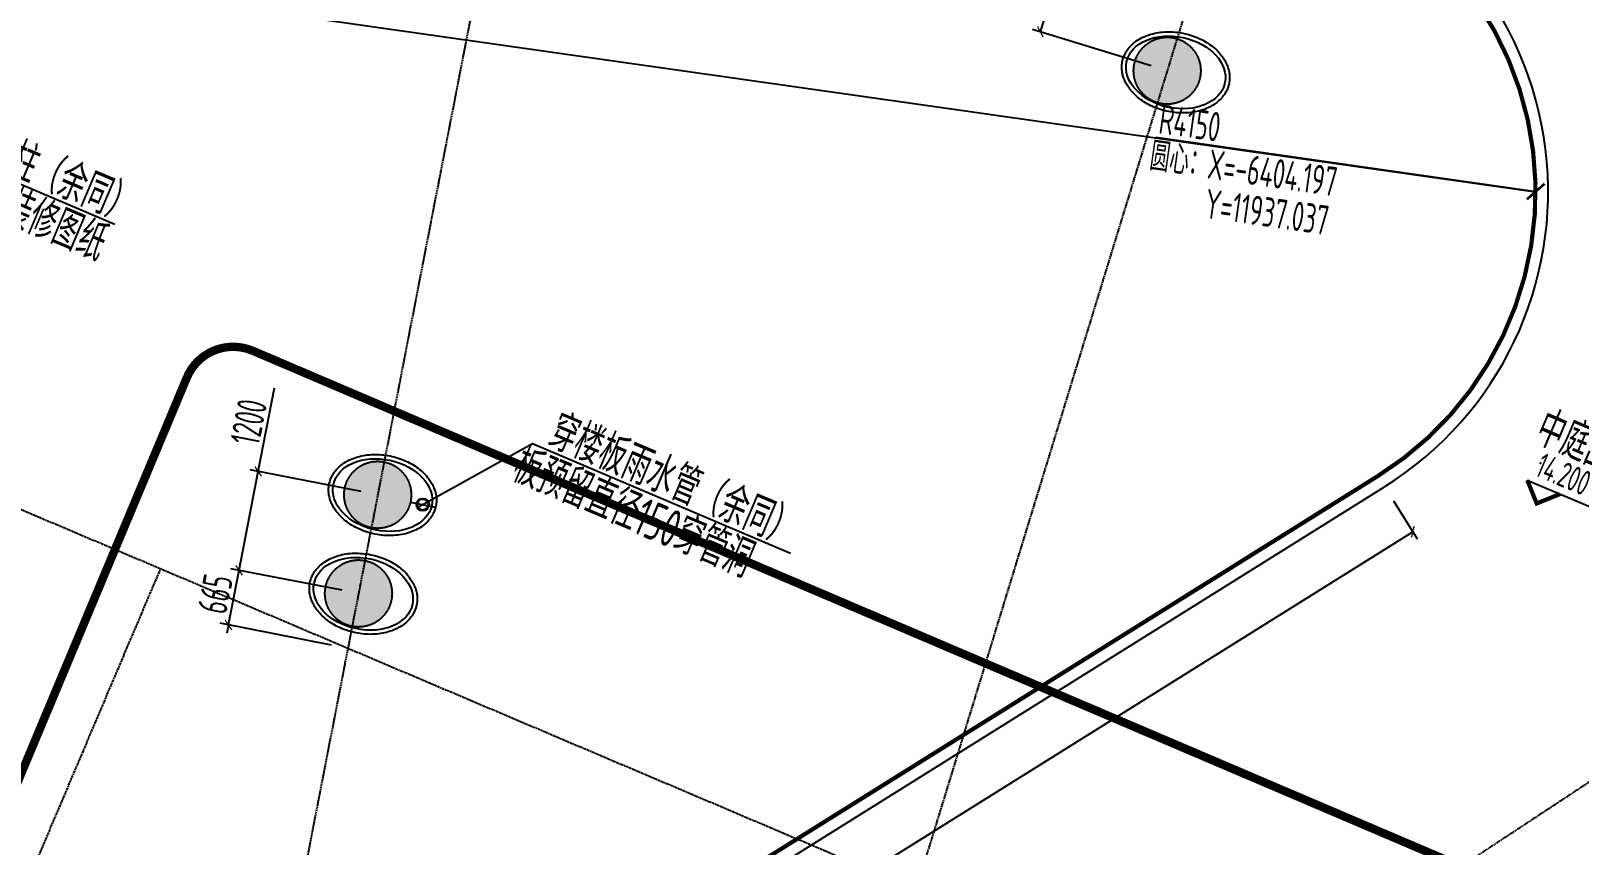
# Model space of a CAD drawing. Extents: x -3523 to 12007717, y -6694179 to 21431.
# Drawn here: x 11923084 to 11941555, y -6411992 to -6402280 of the extents above; entities that cross this region are included whole.
import ezdxf
from ezdxf.enums import TextEntityAlignment as Align
from ezdxf.xclip import XClip

# ---------------------------------------------------------------- set-up
doc = ezdxf.new("R2010")
doc.units = 0
doc.header["$LTSCALE"] = 10
doc.header["$MEASUREMENT"] = 0
doc.header["$XCLIPFRAME"] = 0
for name, pattern in [('A3-RG-axis-100$0$CENTER', [2, 1.25, -0.25, 0.25, -0.25]), ('A3-RI-4F$0$DASH', [0.35, 0.25, -0.1]), ('A3-SYMB-4F-100$0$$AUDIT_BAD_LTYPE2', [0]), ('DASHED2', [0.375, 0.25, -0.125])]:
    doc.linetypes.add(name, pattern=pattern)
for name, color, linetype in [('A-CLOD', 200, 'Continuous'), ('A3-RB-4F-100$0$A-DIMS-100', 1, 'Continuous'), ('A3-RG-axis-100$0$A-DIMS-100', 1, 'Continuous'), ('A3-RG-axis-100$0$A-GRID', 1, 'A3-RG-axis-100$0$CENTER'), ('A3-RI-4F$0$A-FLOR', 2, 'Continuous'), ('A3-RI-4F$0$A-STRS-HRAL', 80, 'Continuous'), ('A3-RI-4F$0$A-SYMB-VOID', 35, 'Continuous'), ('A3-RI-4F$0$A-WALL-FINI', 95, 'Continuous'), ('A3-RM-4F$0$0P-1', 191, 'Continuous'), ('A3-RM-4F$0$0P-FE-FH-V', 141, 'Continuous'), ('A3-RS-1F$0$A-HATH-GRAY', 8, 'Continuous'), ('A3-RS-1F$0$A-WALL', 7, 'Continuous'), ('A3-SYMB-4F-100$0$$AUDIT_BAD_LAYER1', 7, 'Continuous'), ('A3-SYMB-4F-100$0$A-SYMB', 4, 'Continuous'), ('A3-SYMB-4F-100$0$A-SYMB-AREA', 4, 'Continuous'), ('A3-SYMB-4F-100$0$A-SYMB-NAME', 4, 'Continuous'), ('A3-SYMB-4F-100$0$A-SYMB-NAME-E', 4, 'Continuous')]:
    doc.layers.add(name, color=color, linetype=linetype)
doc.styles.add('A3-RB-4F-100$0$XD2008', font='xd-hzs.shx', dxfattribs={"width": 0.7, "bigfont": 'xd-hztxt.shx'})
doc.styles.add('A3-RG-axis-100$0$XD2008', font='xd-hzs.shx', dxfattribs={"width": 0.7, "bigfont": 'xd-hztxt.shx'})
doc.styles.add('A3-SYMB-4F-100$0$ECADI', font='hzs.shx', dxfattribs={"width": 0.7, "bigfont": 'hztxt.shx'})
doc.styles.add('A3-SYMB-4F-100$0$XD2008', font='hzs.shx', dxfattribs={"width": 0.7, "bigfont": 'hztxt.shx'})
doc.dimstyles.new('A3-RB-4F-100$0$XD100$0', dxfattribs={"dimscale": 100, "dimtxt": 3.5, "dimasz": 1, "dimexe": 1, "dimexo": 2, "dimgap": 0.5, "dimtad": 1, "dimdec": 0, "dimdsep": 46, "dimtxsty": 'A3-RB-4F-100$0$XD2008', "dimblk1": 'A3-RB-4F-100$0$_ARCHTICK', "dimblk2": 'A3-RB-4F-100$0$_ARCHTICK', "dimsah": 1, "dimcen": 2.5, "dimclrt": 4, "dimaunit": 1, "dimadec": 0, "dimazin": 0, "dimtfac": 1, "dimtdec": 0, "dimtix": 1, "dimtmove": 0, "dimatfit": 3, "dimfxl": 0, "dimtolj": 1, "dimtzin": 0, "dimarcsym": 0})
doc.dimstyles.new('A3-RG-axis-100$0$XD100$0', dxfattribs={"dimscale": 100, "dimtxt": 3.5, "dimasz": 1, "dimexe": 1, "dimexo": 2, "dimgap": 0.5, "dimtad": 1, "dimdec": 0, "dimdsep": 46, "dimtxsty": 'A3-RG-axis-100$0$XD2008', "dimblk1": 'A3-RG-axis-100$0$_ARCHTICK', "dimblk2": 'A3-RG-axis-100$0$_ARCHTICK', "dimsah": 1, "dimcen": 2.5, "dimclrt": 4, "dimaunit": 1, "dimadec": 0, "dimazin": 0, "dimtfac": 1, "dimtdec": 0, "dimtix": 1, "dimtmove": 0, "dimatfit": 3, "dimfxl": 0, "dimtolj": 1, "dimtzin": 0, "dimarcsym": 0})

# ---------------------------------------------------------------- blocks, each defined once
blk = doc.blocks.new('A3-RI-4F')
at = {"layer": 'A3-RI-4F$0$A-FLOR', "linetype": 'A3-RI-4F$0$DASH', "const_width": 50}
blk.add_lwpolyline([(11907835, -6369053), (11897656, -6393034), (11898128, -6393234, -0.084697), (11913934, -6391267), (11915314, -6394764, -0.031408), (11917937, -6393922), (11918379, -6395667), (11918416, -6395812, -0.137995), (11924070, -6395803), (11938273, -6400393, -0.63707), (11939156, -6407589), (11916413, -6421801), (11915153, -6424770), (11915014, -6425097), (11914547, -6426197), (11920044, -6428530), (11921412, -6425308), (11977075, -6448936), (11985124, -6429973), (11973295, -6424952), (11972792, -6425445)], format="xyb", dxfattribs=at)
at = {"layer": 'A3-RI-4F$0$A-STRS-HRAL'}
for p, q in [((11921124, -6418857), (11939156, -6407589)), ((11917016, -6421601), (11939236, -6407717))]:
    blk.add_line(p, q, dxfattribs=at)
for radius in [4150, 4000]:
    blk.add_arc((11937037, -6404197), radius, 301.9998, 72, dxfattribs=at)
at = {"layer": 'A3-RI-4F$0$A-SYMB-VOID'}
blk.add_lwpolyline([(11909480, -6410793), (11913989, -6400352), (11941037, -6404197)], dxfattribs=at)
at = {"layer": 'A3-RI-4F$0$A-WALL-FINI'}
for centre in [(11936743, -6402774), (11927279, -6407817), (11927049, -6408995)]:
    blk.add_ellipse(centre, major_axis=(587, -125), ratio=0.708333, dxfattribs=at)
for points in [[(11937379, -6402910), (11937381, -6402897), (11937383, -6402885), (11937386, -6402855), (11937387, -6402837), (11937385, -6402801), (11937383, -6402783), (11937376, -6402748), (11937372, -6402730), (11937360, -6402695), (11937353, -6402678), (11937336, -6402644), (11937327, -6402627), (11937306, -6402594), (11937294, -6402579), (11937263, -6402540), (11937243, -6402519), (11937198, -6402477), (11937174, -6402458), (11937122, -6402422), (11937095, -6402405), (11937037, -6402375), (11937007, -6402361), (11936946, -6402337), (11936914, -6402327), (11936850, -6402310), (11936817, -6402304), (11936751, -6402294), (11936718, -6402291), (11936652, -6402289), (11936619, -6402290), (11936555, -6402296), (11936523, -6402300), (11936462, -6402314), (11936432, -6402322), (11936376, -6402343), (11936348, -6402355), (11936297, -6402383), (11936273, -6402398), (11936234, -6402430), (11936218, -6402444), (11936188, -6402476), (11936174, -6402493), (11936150, -6402528), (11936140, -6402546), (11936124, -6402581), (11936118, -6402598), (11936108, -6402631), (11936105, -6402648), (11936100, -6402683), (11936099, -6402701), (11936100, -6402736), (11936101, -6402754), (11936107, -6402789), (11936111, -6402806), (11936122, -6402841), (11936128, -6402858), (11936143, -6402892), (11936152, -6402909), (11936172, -6402941), (11936183, -6402957), (11936212, -6402996), (11936232, -6403018), (11936275, -6403060), (11936299, -6403079), (11936349, -6403116), (11936376, -6403133), (11936432, -6403165), (11936461, -6403179), (11936522, -6403204), (11936553, -6403215), (11936617, -6403233), (11936649, -6403240), (11936715, -6403251), (11936748, -6403255), (11936814, -6403259), (11936846, -6403258), (11936911, -6403255), (11936942, -6403251), (11937004, -6403239), (11937034, -6403231), (11937092, -6403213), (11937120, -6403201), (11937172, -6403175), (11937196, -6403160), (11937238, -6403130), (11937255, -6403115), (11937288, -6403084), (11937302, -6403067), (11937328, -6403032), (11937340, -6403013), (11937357, -6402978), (11937364, -6402962), (11937373, -6402933), (11937376, -6402922), (11937379, -6402910)], [(11927914, -6407952), (11927917, -6407940), (11927919, -6407928), (11927922, -6407897), (11927923, -6407880), (11927921, -6407844), (11927919, -6407826), (11927912, -6407790), (11927907, -6407773), (11927895, -6407738), (11927888, -6407720), (11927872, -6407686), (11927862, -6407670), (11927842, -6407637), (11927830, -6407621), (11927799, -6407583), (11927779, -6407561), (11927734, -6407520), (11927709, -6407501), (11927658, -6407464), (11927630, -6407448), (11927573, -6407418), (11927543, -6407404), (11927481, -6407380), (11927450, -6407370), (11927385, -6407353), (11927352, -6407346), (11927286, -6407337), (11927253, -6407334), (11927187, -6407332), (11927155, -6407333), (11927090, -6407338), (11927059, -6407343), (11926998, -6407356), (11926968, -6407365), (11926911, -6407385), (11926884, -6407398), (11926833, -6407425), (11926809, -6407441), (11926770, -6407472), (11926753, -6407487), (11926723, -6407519), (11926710, -6407535), (11926686, -6407571), (11926676, -6407589), (11926660, -6407624), (11926654, -6407640), (11926644, -6407674), (11926640, -6407691), (11926636, -6407726), (11926635, -6407743), (11926636, -6407779), (11926637, -6407796), (11926643, -6407831), (11926647, -6407849), (11926657, -6407884), (11926664, -6407901), (11926679, -6407935), (11926688, -6407951), (11926707, -6407984), (11926718, -6408000), (11926748, -6408038), (11926767, -6408060), (11926811, -6408102), (11926834, -6408122), (11926885, -6408159), (11926911, -6408176), (11926967, -6408207), (11926997, -6408221), (11927057, -6408246), (11927089, -6408257), (11927152, -6408276), (11927185, -6408283), (11927250, -6408294), (11927283, -6408298), (11927349, -6408301), (11927382, -6408301), (11927446, -6408297), (11927478, -6408293), (11927540, -6408282), (11927570, -6408274), (11927628, -6408255), (11927655, -6408244), (11927707, -6408218), (11927732, -6408203), (11927774, -6408173), (11927791, -6408158), (11927823, -6408127), (11927838, -6408110), (11927864, -6408075), (11927875, -6408056), (11927893, -6408021), (11927899, -6408004), (11927909, -6407976), (11927912, -6407964), (11927914, -6407952)], [(11927685, -6409130), (11927688, -6409118), (11927690, -6409105), (11927693, -6409075), (11927693, -6409057), (11927692, -6409022), (11927690, -6409004), (11927683, -6408968), (11927678, -6408951), (11927666, -6408916), (11927659, -6408898), (11927643, -6408864), (11927633, -6408848), (11927612, -6408815), (11927601, -6408799), (11927570, -6408761), (11927549, -6408739), (11927504, -6408698), (11927480, -6408678), (11927428, -6408642), (11927401, -6408626), (11927344, -6408595), (11927314, -6408582), (11927252, -6408558), (11927221, -6408548), (11927156, -6408531), (11927123, -6408524), (11927057, -6408515), (11927024, -6408512), (11926958, -6408510), (11926926, -6408511), (11926861, -6408516), (11926830, -6408521), (11926768, -6408534), (11926739, -6408543), (11926682, -6408563), (11926655, -6408576), (11926604, -6408603), (11926580, -6408619), (11926540, -6408650), (11926524, -6408665), (11926494, -6408697), (11926481, -6408713), (11926457, -6408748), (11926447, -6408767), (11926431, -6408802), (11926425, -6408818), (11926415, -6408852), (11926411, -6408869), (11926407, -6408904), (11926406, -6408921), (11926406, -6408956), (11926408, -6408974), (11926414, -6409009), (11926418, -6409027), (11926428, -6409062), (11926435, -6409079), (11926450, -6409112), (11926459, -6409129), (11926478, -6409162), (11926489, -6409178), (11926519, -6409216), (11926538, -6409238), (11926582, -6409280), (11926605, -6409300), (11926655, -6409337), (11926682, -6409354), (11926738, -6409385), (11926768, -6409399), (11926828, -6409424), (11926860, -6409435), (11926923, -6409453), (11926956, -6409461), (11927021, -6409472), (11927054, -6409476), (11927120, -6409479), (11927153, -6409479), (11927217, -6409475), (11927249, -6409471), (11927311, -6409460), (11927341, -6409452), (11927398, -6409433), (11927426, -6409422), (11927478, -6409396), (11927503, -6409381), (11927544, -6409351), (11927562, -6409336), (11927594, -6409305), (11927609, -6409288), (11927635, -6409252), (11927646, -6409234), (11927663, -6409199), (11927670, -6409182), (11927679, -6409154), (11927683, -6409142), (11927685, -6409130)]]:
    blk.add_open_spline(points, degree=3, knots=[0, 0, 0, 0, 0.076523, 0.076523, 0.183626, 0.183626, 0.290729, 0.290729, 0.397831, 0.397831, 0.504934, 0.504934, 0.612037, 0.612037, 0.719139, 0.719139, 0.87668, 0.87668, 1.03422, 1.03422, 1.191761, 1.191761, 1.349301, 1.349301, 1.506841, 1.506841, 1.664382, 1.664382, 1.821922, 1.821922, 1.979462, 1.979462, 2.137003, 2.137003, 2.294543, 2.294543, 2.452083, 2.452083, 2.609624, 2.609624, 2.73537, 2.73537, 2.861116, 2.861116, 2.986863, 2.986863, 3.092591, 3.092591, 3.198319, 3.198319, 3.304047, 3.304047, 3.409776, 3.409776, 3.515504, 3.515504, 3.621232, 3.621232, 3.72696, 3.72696, 3.832689, 3.832689, 3.989552, 3.989552, 4.146415, 4.146415, 4.303278, 4.303278, 4.460141, 4.460141, 4.617004, 4.617004, 4.773867, 4.773867, 4.93073, 4.93073, 5.087593, 5.087593, 5.244456, 5.244456, 5.401319, 5.401319, 5.558182, 5.558182, 5.715045, 5.715045, 5.84446, 5.84446, 5.973874, 5.973874, 6.103289, 6.103289, 6.20947, 6.20947, 6.283185, 6.283185, 6.283185, 6.283185], dxfattribs=at)
blk = doc.blocks.new('A3-RG-axis-100$0$_ARCHTICK')
at = {"color": 0, "linetype": 'ByBlock', "const_width": 0.15}
blk.add_lwpolyline([(-0.5, -0.5), (0.5, 0.5)], dxfattribs=at)
blk = doc.blocks.new('*D269')
at = {"layer": 'A3-RG-axis-100$0$A-DIMS-100', "color": 0, "lineweight": -2}
for p, q in [((11935128, -6402290), (11935480, -6401143)), ((11936802, -6401548), (11935384, -6401113)), ((11936450, -6402696), (11935033, -6402261))]:
    blk.add_line(p, q, dxfattribs=at)
at = {"layer": 'Defpoints', "color": 0}
for p in [(11935480, -6401143), (11936993, -6401607), (11936641, -6402754)]:
    blk.add_point(p, dxfattribs=at)
at = {"layer": 'A3-RG-axis-100$0$A-DIMS-100', "color": 0, "lineweight": -2, "xscale": 100, "yscale": 100, "zscale": 100}
for p, rotation in [((11935480, -6401143), 72.94645626420272), ((11935128, -6402290), 252.9464562642027)]:
    blk.add_blockref('A3-RG-axis-100$0$_ARCHTICK', p, dxfattribs=dict(at, rotation=rotation))
at = {"layer": 'A3-RG-axis-100$0$A-DIMS-100', "color": 4, "insert": (11935089, -6401650), "char_height": 350, "attachment_point": 5, "rotation": 72.9465, "style": 'A3-RG-axis-100$0$XD2008'}
blk.add_mtext('\\A1;1200', dxfattribs=at)
blk = doc.blocks.new('*D297')
at = {"layer": 'A3-RG-axis-100$0$A-DIMS-100', "color": 0, "lineweight": -2}
for p, q in [((11925440, -6409367), (11925567, -6408714)), ((11926796, -6408953), (11925469, -6408695)), ((11925567, -6408714), (11925586, -6408616)), ((11926669, -6409606), (11925342, -6409347)), ((11925440, -6409367), (11925421, -6409465))]:
    blk.add_line(p, q, dxfattribs=at)
at = {"layer": 'Defpoints', "color": 0}
for p in [(11925567, -6408714), (11926992, -6408991), (11926865, -6409644)]:
    blk.add_point(p, dxfattribs=at)
at = {"layer": 'A3-RG-axis-100$0$A-DIMS-100', "color": 0, "lineweight": -2, "xscale": 100, "yscale": 100, "zscale": 100}
for p, rotation in [((11925567, -6408714), 258.9899717065115), ((11925440, -6409367), 78.98997170651155)]:
    blk.add_blockref('A3-RG-axis-100$0$_ARCHTICK', p, dxfattribs=dict(at, rotation=rotation))
at = {"layer": 'A3-RG-axis-100$0$A-DIMS-100', "color": 4, "insert": (11925283, -6408997), "char_height": 350, "attachment_point": 5, "rotation": 78.99, "style": 'A3-RG-axis-100$0$XD2008'}
blk.add_mtext('\\A1;665', dxfattribs=at)
blk = doc.blocks.new('*D298')
at = {"layer": 'A3-RG-axis-100$0$A-DIMS-100', "color": 0, "lineweight": -2}
for p, q in [((11925796, -6407536), (11925990, -6406538)), ((11925567, -6408714), (11925796, -6407536)), ((11927025, -6407775), (11925698, -6407517)), ((11926796, -6408953), (11925469, -6408695))]:
    blk.add_line(p, q, dxfattribs=at)
at = {"layer": 'Defpoints', "color": 0}
for p in [(11925796, -6407536), (11927221, -6407814), (11926992, -6408991)]:
    blk.add_point(p, dxfattribs=at)
at = {"layer": 'A3-RG-axis-100$0$A-DIMS-100', "color": 0, "lineweight": -2, "xscale": 100, "yscale": 100, "zscale": 100}
for p, rotation in [((11925796, -6407536), 78.98997170651155), ((11925567, -6408714), 258.9899717065115)]:
    blk.add_blockref('A3-RG-axis-100$0$_ARCHTICK', p, dxfattribs=dict(at, rotation=rotation))
at = {"layer": 'A3-RG-axis-100$0$A-DIMS-100', "color": 4, "insert": (11925682, -6406945), "char_height": 350, "attachment_point": 5, "rotation": 78.99, "style": 'A3-RG-axis-100$0$XD2008'}
blk.add_mtext('\\A1;1200', dxfattribs=at)
blk = doc.blocks.new('A3-SYMB-4F-100$0$ECADI-TAG-HGHT（国标）')
at = {"color": 1, "const_width": 0.5}
blk.add_lwpolyline([(-2.12, 2.12), (0, 0), (2.12, 2.12)], dxfattribs=at)
at = {"color": 1}
blk.add_point((-1.48, 4.6), dxfattribs=at)
at = {"layer": 'A3-SYMB-4F-100$0$$AUDIT_BAD_LAYER1', "color": 1, "linetype": 'A3-SYMB-4F-100$0$$AUDIT_BAD_LTYPE2'}
blk.add_line((-2.12, 2.12), (11.77, 2.12), dxfattribs=at)
at = {"style": 'A3-SYMB-4F-100$0$XD2008', "width": 0.7}
blk.add_attdef('FL', text='', height=3, dxfattribs=at).set_placement((-2.69, 2.97), align=Align.RIGHT)
for tag, p in [('F.F.L.', (2.28, 2.97)), ('T.O.S.', (2.28, -1.1))]:
    blk.add_attdef(tag, p, '', height=3, dxfattribs=at)
blk = doc.blocks.new('A3-SYMB-4F-100$0$ECADI-TAG-ROOM')
at = {"layer": 'A3-SYMB-4F-100$0$A-SYMB-AREA', "style": 'A3-SYMB-4F-100$0$ECADI', "width": 0.7}
blk.add_attdef('340M2', text='', height=2.5, dxfattribs=at).set_placement((7.17, -1.75), align=Align.MIDDLE_LEFT)
at = {"layer": 'A3-SYMB-4F-100$0$A-SYMB-NAME', "style": 'A3-SYMB-4F-100$0$ECADI', "width": 0.7}
blk.add_attdef('CHINESENAME', (-5.13, 0.09), '', height=4.5, dxfattribs=at)
at = {"layer": 'A3-SYMB-4F-100$0$A-SYMB-NAME-E', "style": 'A3-SYMB-4F-100$0$ECADI', "width": 0.7}
for tag, p in [('ENGLISHHIGH', (-5.13, 8.04)), ('ENGLISHLOW', (-5.13, 4.84))]:
    blk.add_attdef(tag, p, '', height=2.5, dxfattribs=at)
blk = doc.blocks.new('A3-SYMB-4F-100')
at = {"layer": 'A3-SYMB-4F-100$0$A-SYMB'}
for points in [[(11921102, -6400999), (11921462, -6403470), (11924083, -6404583)], [(11927709, -6407959), (11929067, -6407201), (11932148, -6408509)]]:
    blk.add_lwpolyline(points, dxfattribs=at)
ref = blk.add_blockref('A3-SYMB-4F-100$0$ECADI-TAG-ROOM', (11923167, -6404166), dxfattribs=dict(at, xscale=-99.9999999998905, yscale=100.0000000001164, rotation=336.9999999996269))
ref.add_attrib('CHINESENAME', '外包椭圆柱（余同）', (11921617, -6403499), dxfattribs={"height": 450, "rotation": 337, "style": 'A3-SYMB-4F-100$0$ECADI', "width": 0.7})
ref = blk.add_blockref('A3-SYMB-4F-100$0$ECADI-TAG-ROOM', (11923392, -6404853), dxfattribs=dict(at, xscale=-99.9999999998905, yscale=100.0000000001164, rotation=336.9999999996269))
ref.add_attrib('CHINESENAME', '详二次装修图纸', (11921842, -6404186), dxfattribs={"height": 450, "rotation": 337, "style": 'A3-SYMB-4F-100$0$ECADI', "width": 0.7})
ref = blk.add_blockref('A3-SYMB-4F-100$0$ECADI-TAG-ROOM', (11930772, -6407897), dxfattribs=dict(at, xscale=-99.9999999998905, yscale=100.0000000001164, rotation=336.9999999996269))
ref.add_attrib('CHINESENAME', '穿楼板雨水管（余同）', (11929222, -6407230), dxfattribs={"height": 450, "rotation": 337, "style": 'A3-SYMB-4F-100$0$ECADI', "width": 0.7})
ref = blk.add_blockref('A3-SYMB-4F-100$0$ECADI-TAG-ROOM', (11942547, -6407859), dxfattribs=dict(at, xscale=-99.9999999998905, yscale=100.0000000001164, rotation=336.9999999996269))
ref.add_attrib('CHINESENAME', '中庭回廊', (11940997, -6407192), dxfattribs={"height": 450, "rotation": 337, "style": 'A3-SYMB-4F-100$0$ECADI', "width": 0.7})
ref = blk.add_blockref('A3-SYMB-4F-100$0$ECADI-TAG-ROOM', (11930341, -6408306), dxfattribs=dict(at, xscale=-99.9999999998905, yscale=100.0000000001164, rotation=336.9999999996269))
ref.add_attrib('CHINESENAME', '板预留直径150穿管洞', (11928791, -6407638), dxfattribs={"height": 450, "rotation": 337, "style": 'A3-SYMB-4F-100$0$ECADI', "width": 0.7})
ref = blk.add_blockref('A3-SYMB-4F-100$0$ECADI-TAG-HGHT（国标）', (11941050, -6407917), dxfattribs=dict(at, xscale=100, yscale=100, rotation=337))
ref.add_attrib('F.F.L.', '14.200', (11941015, -6407580), dxfattribs={"layer": '0', "height": 300, "rotation": 337, "style": 'A3-SYMB-4F-100$0$XD2008', "width": 0.7})
blk = doc.blocks.new('A3-RM-4F$0$DFA')
at = {"layer": 'A3-RM-4F$0$0P-FE-FH-V'}
for radius in [75, 65]:
    blk.add_circle((0, 0), radius, dxfattribs=at)
blk = doc.blocks.new('A3-RM-4F')
at = {"layer": 'A3-RM-4F$0$0P-FE-FH-V'}
blk.add_line((11927612, -6407903), (11927906, -6407960), dxfattribs=at)
blk.add_line((11927612, -6407903), (11927906, -6407960), dxfattribs=at)
at = {"layer": 'A3-RM-4F$0$0P-1'}
blk.add_blockref('A3-RM-4F$0$DFA', (11927759, -6407931), dxfattribs=at)
at = {"layer": 'A3-RM-4F$0$0P-FE-FH-V'}
blk.add_blockref('A3-RM-4F$0$DFA', (11927759, -6407931), dxfattribs=at)
blk.add_blockref('A3-RM-4F$0$DFA', (11927759, -6407931), dxfattribs=at)
blk.add_blockref('A3-RM-4F$0$DFA', (11927759, -6407931), dxfattribs=at)
blk = doc.blocks.new('A3-RB-4F-100$0$_ARCHTICK')
at = {"color": 0, "linetype": 'ByBlock', "const_width": 0.15}
blk.add_lwpolyline([(-0.5, -0.5), (0.5, 0.5)], dxfattribs=at)
blk = doc.blocks.new('*D3117')
at = {"layer": 'A3-RB-4F-100$0$A-DIMS-100', "color": 0, "lineweight": -2}
for p, q in [((11939342, -6407886), (11939625, -6408339)), ((11917352, -6422139), (11939572, -6408254)), ((11917122, -6421771), (11917405, -6422224))]:
    blk.add_line(p, q, dxfattribs=at)
at = {"layer": 'Defpoints', "color": 0}
for p in [(11939236, -6407717), (11939572, -6408254), (11917016, -6421601)]:
    blk.add_point(p, dxfattribs=at)
at = {"layer": 'A3-RB-4F-100$0$A-DIMS-100', "color": 0, "lineweight": -2, "xscale": 100, "yscale": 100, "zscale": 100}
for p, rotation in [((11939572, -6408254), 31.99978128126922), ((11917352, -6422139), 211.9997812812692)]:
    blk.add_blockref('A3-RB-4F-100$0$_ARCHTICK', p, dxfattribs=dict(at, rotation=rotation))
at = {"layer": 'A3-RB-4F-100$0$A-DIMS-100', "color": 4, "insert": (11928343, -6415006), "char_height": 350, "attachment_point": 5, "rotation": 31.9998, "style": 'A3-RB-4F-100$0$XD2008'}
blk.add_mtext('\\A1;26202', dxfattribs=at)
blk = doc.blocks.new('A3-RS-1F')
at = {"layer": 'A3-RS-1F$0$A-HATH-GRAY'}
h = blk.add_hatch(color=256, dxfattribs=at)
edge = h.paths.add_edge_path()
edge.add_arc((11936641, -6402754), 400, 0, 360)
h = blk.add_hatch(color=256, dxfattribs=at)
edge = h.paths.add_edge_path()
edge.add_arc((11927221, -6407814), 400, 0, 360)
h = blk.add_hatch(color=256, dxfattribs=at)
edge = h.paths.add_edge_path()
edge.add_arc((11926992, -6408991), 400, 0, 360)
at = {"layer": 'A3-RS-1F$0$A-WALL'}
for centre in [(11936641, -6402754), (11927221, -6407814), (11926992, -6408991)]:
    blk.add_circle(centre, 400, dxfattribs=at)
blk = doc.blocks.new('A3-RG-axis-100')
at = {"layer": 'A3-RG-axis-100$0$A-GRID'}
for p, q in [((11929900.5, -6394045), (11924823, -6420142.4)), ((11938459.9, -6396826.1), (11933644.8, -6412521.6)), ((11907163.4, -6401280.8), (11992184.7, -6437370.3)), ((11937347.4, -6414093.2), (11955262.9, -6402285.8)), ((11924628.9, -6408694.5), (11906537.9, -6451314.1))]:
    blk.add_line(p, q, dxfattribs=at)
at = {"layer": 'A3-RG-axis-100$0$A-DIMS-100'}
dim = blk.add_aligned_dim(p1=(11936641.3, -6402754.3), p2=(11936993.2, -6401606.9), distance=1582.7, text='1200', dimstyle='A3-RG-axis-100$0$XD100$0', override={"dimasz": 1}, dxfattribs=at)
dim.commit()
dim.dimension.update_dxf_attribs({"geometry": '*D269', "text_midpoint": (11935089, -6401650.5)})
dim = blk.add_linear_dim(base=(11925796.2, -6407536.2), p1=(11926992.2, -6408991.4), p2=(11927221.4, -6407813.5), angle=78.98997, dimstyle='A3-RG-axis-100$0$XD100$0', override={"dimasz": 1}, dxfattribs=at)
dim.commit()
dim.dimension.update_dxf_attribs({"geometry": '*D298', "text_midpoint": (11925902.8, -6406988.1), "dimtype": 128})
dim = blk.add_linear_dim(base=(11925567, -6408714.1), p1=(11926865.4, -6409643.9), p2=(11926992.2, -6408991.4), angle=78.98997, dimstyle='A3-RG-axis-100$0$XD100$0', override={"dimasz": 1}, dxfattribs=at)
dim.commit()
dim.dimension.update_dxf_attribs({"geometry": '*D297', "text_midpoint": (11925282.7, -6408997.4)})
blk = doc.blocks.new('A3-RB-4F-100')
at = {"layer": 'A3-RB-4F-100$0$A-DIMS-100'}
blk.add_line((11936507.6, -6403548), (11941038.5, -6404195.4), dxfattribs=at)
at = {"layer": 'A3-RB-4F-100$0$A-DIMS-100', "xscale": 199.9999999999999, "yscale": 200, "zscale": 200, "rotation": 356.4646534489431}
blk.add_blockref('A3-RB-4F-100$0$_ARCHTICK', (11941038.5, -6404195.4), dxfattribs=at)
at = {"layer": 'A3-RB-4F-100$0$A-DIMS-100', "style": 'A3-RB-4F-100$0$XD2008', "width": 0.7}
for s, p in [('R4150', (11936527.8, -6403500.4)), ('圆心：X=-6404.197', (11936417.8, -6403938.7)), ('Y=11937.037', (11937071.5, -6404506.8))]:
    blk.add_text(s, height=350, rotation=351.86859, dxfattribs=at).set_placement(p)
at = {"layer": 'A3-RB-4F-100$0$A-DIMS-100'}
dim = blk.add_aligned_dim(p1=(11917015.6, -6421601.1), p2=(11939235.8, -6407716.5), distance=-634.1, dimstyle='A3-RB-4F-100$0$XD100$0', override={"dimasz": 1, "dimadec": 3}, dxfattribs=at)
dim.commit()
dim.dimension.update_dxf_attribs({"geometry": '*D3117', "text_midpoint": (11928342.5, -6415005.8)})

msp = doc.modelspace()

# ---------------------------------------------------------------- linework, layer by layer
at = {"layer": 'A-CLOD', "linetype": 'DASHED2', "const_width": 100}
msp.add_lwpolyline([(11925732, -6406096), (11943019, -6413471, -0.413788), (11943336, -6414257), (11935490, -6432741, -0.414214), (11934703, -6433059), (11917500, -6425757, -0.414214), (11917183, -6424970), (11924945, -6406413, -0.414639)], format="xyb", close=True, dxfattribs=at)

# ---------------------------------------------------------------- block references
for name in ['A3-RB-4F-100', 'A3-RI-4F', 'A3-RG-axis-100', 'A3-SYMB-4F-100', 'A3-RM-4F']:
    msp.add_blockref(name, (0, 0))
ref = msp.add_blockref('A3-RS-1F', (0, 0))
XClip(ref).set_block_clipping_path([(11871425.4322899505, -6415321.6611522771), (11906602.3863900397, -6425223.3304480491), (11927660.6718041506, -6433885.5894491719), (11979180.2172092292, -6452870.0973187089), (12006666.0703704003, -6383055.1873073513), (11899640.5729718395, -6357118.50795958), (11882000.8699817006, -6406957.6178313009)])

doc.saveas('drawing.dxf')
